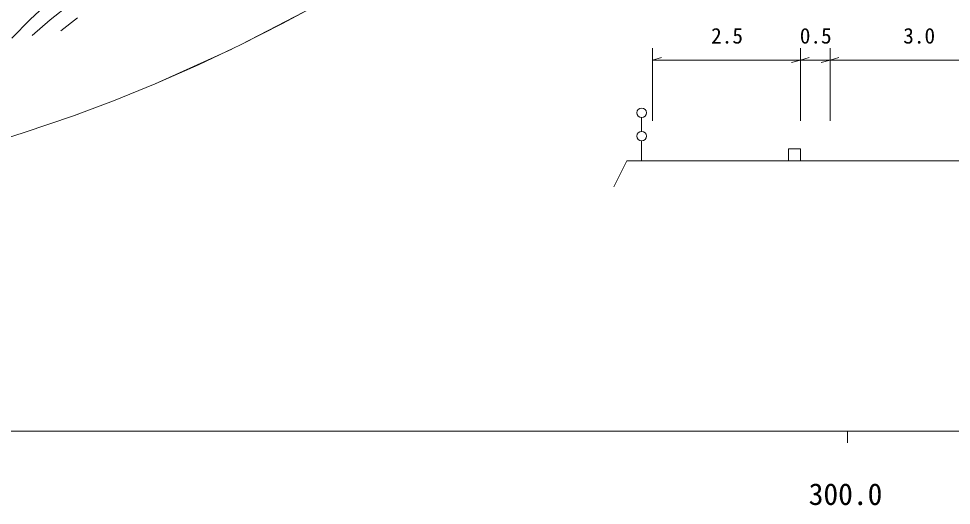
# Model space of a CAD drawing. Units: millimetres, scale not verified. Extents: x 10000 to 170000, y 5000 to 95000.
# Drawn here: x 74478 to 94198, y 49679 to 59967 of the extents above; entities that cross this region are included whole.
import ezdxf
from ezdxf.enums import TextEntityAlignment as Align

# ---------------------------------------------------------------- set-up
doc = ezdxf.new("R2010")
doc.units = ezdxf.units.MM
doc.header["$LTSCALE"] = 250
for name, color, linetype, lineweight in [('M-BGD', 7, 'Continuous', 13), ('M-STR-HTXT', 7, 'Continuous', 13), ('M-TTL-BAND', 7, 'Continuous', 25)]:
    doc.layers.add(name, color=color, linetype=linetype, lineweight=lineweight)
doc.styles.add('ＭＳ ゴシック', font='')
doc.styles.get('ＭＳ ゴシック').set_extended_font_data('MS Gothic')

msp = doc.modelspace()

# ---------------------------------------------------------------- linework, layer by layer
at = {"layer": 'M-BGD'}
for p, q in [((74721, 59951.2), (75124.3, 60324.7)), ((74721, 59951.2), (75124.3, 60324.7)), ((75140.6, 59939.7), (75570.7, 60282.4)), ((75140.6, 59939.7), (75570.7, 60282.4)), ((75140.6, 59939.7), (75570.7, 60282.4)), ((74334.7, 59556.5), (74721, 59951.2)), ((74334.7, 59556.5), (74721, 59951.2)), ((75366.4, 59706.9), (75724.8, 59987.1)), ((75366.4, 59706.9), (75724.8, 59987.1)), ((74765.9, 59607.9), (75140.6, 59939.7)), ((74765.9, 59607.9), (75140.6, 59939.7)), ((74765.9, 59607.9), (75140.6, 59939.7)), ((87882.9, 57809.7), (87882.9, 59342.5)), ((91007.9, 59342.5), (91007.9, 57809.7)), ((91632.9, 59342.5), (91632.9, 57809.7)), ((87882.9, 59092.5), (88070.4, 59145)), ((87882.9, 59092.5), (91007.9, 59092.5)), ((91007.9, 59092.5), (90820.4, 59040)), ((91007.9, 59092.5), (91195.4, 59145)), ((91007.9, 59092.5), (91632.9, 59092.5)), ((91632.9, 59092.5), (91445.4, 59040)), ((91632.9, 59092.5), (91820.4, 59145)), ((91632.9, 59092.5), (95382.9, 59092.5)), ((87650.5, 57584.3), (87650.5, 57877.5)), ((87650.5, 56962.1), (87650.5, 57384.3)), ((91007.9, 57212.1), (90757.9, 57212.1)), ((90757.9, 56962.1), (90757.9, 57212.1)), ((91007.9, 57212.1), (91007.9, 56962.1)), ((87338, 56962.1), (87063.1, 56412.3)), ((87650.5, 56962.1), (87338, 56962.1)), ((87963, 56962.1), (87650.5, 56962.1)), ((89213, 56962.1), (87963, 56962.1)), ((92963, 56962.1), (89213, 56962.1)), ((96713, 56962.1), (92963, 56962.1))]:
    msp.add_line(p, q, dxfattribs=at)
for centre in [(87650.5, 57977.5), (87650.5, 57484.3)]:
    msp.add_circle(centre, 100, dxfattribs=at)
at = {"layer": 'M-STR-HTXT'}
for p, q in [((80058.6, 59862.6), (80954.6, 60345.4)), ((79166.3, 59411.1), (80691.9, 60200.2)), ((79166.3, 59411.1), (80058.6, 59862.6)), ((78281.5, 58994), (79166.3, 59411.1)), ((77365.6, 58591.4), (78986.5, 59323.6)), ((77365.6, 58591.4), (78281.5, 58994)), ((76485.8, 58232.4), (77365.6, 58591.4)), ((75638.5, 57913.2), (76485.8, 58232.4)), ((74597.3, 57558.7), (75638.5, 57913.2)), ((74597.3, 57558.7), (75638.5, 57913.2)), ((75638.5, 57913.2), (75737.4, 57948.7)), ((73638, 57258.6), (74597.3, 57558.7)), ((73638, 57258.6), (74597.3, 57558.7))]:
    msp.add_line(p, q, dxfattribs=at)
at = {"layer": 'M-TTL-BAND', "lineweight": 13}
for p, q in [((10000, 51250), (144750, 51250)), ((92000, 51250), (92000, 51000))]:
    msp.add_line(p, q, dxfattribs=at)

# ---------------------------------------------------------------- texts
at = {"layer": 'M-BGD', "style": 'ＭＳ ゴシック'}
for s, p in [('2.5', (89119.1, 59341)), ('0.5', (90994.1, 59341)), ('3.0', (93181.6, 59341))]:
    msp.add_text(s, height=329.9, dxfattribs=at).set_placement(p, align=Align.BOTTOM_LEFT)
at = {"layer": 'M-TTL-BAND', "style": 'ＭＳ ゴシック'}
msp.add_text('300.0', height=458.2, dxfattribs=at).set_placement((91961.1, 49548.7), align=Align.BOTTOM_CENTER)

doc.saveas('drawing.dxf')
